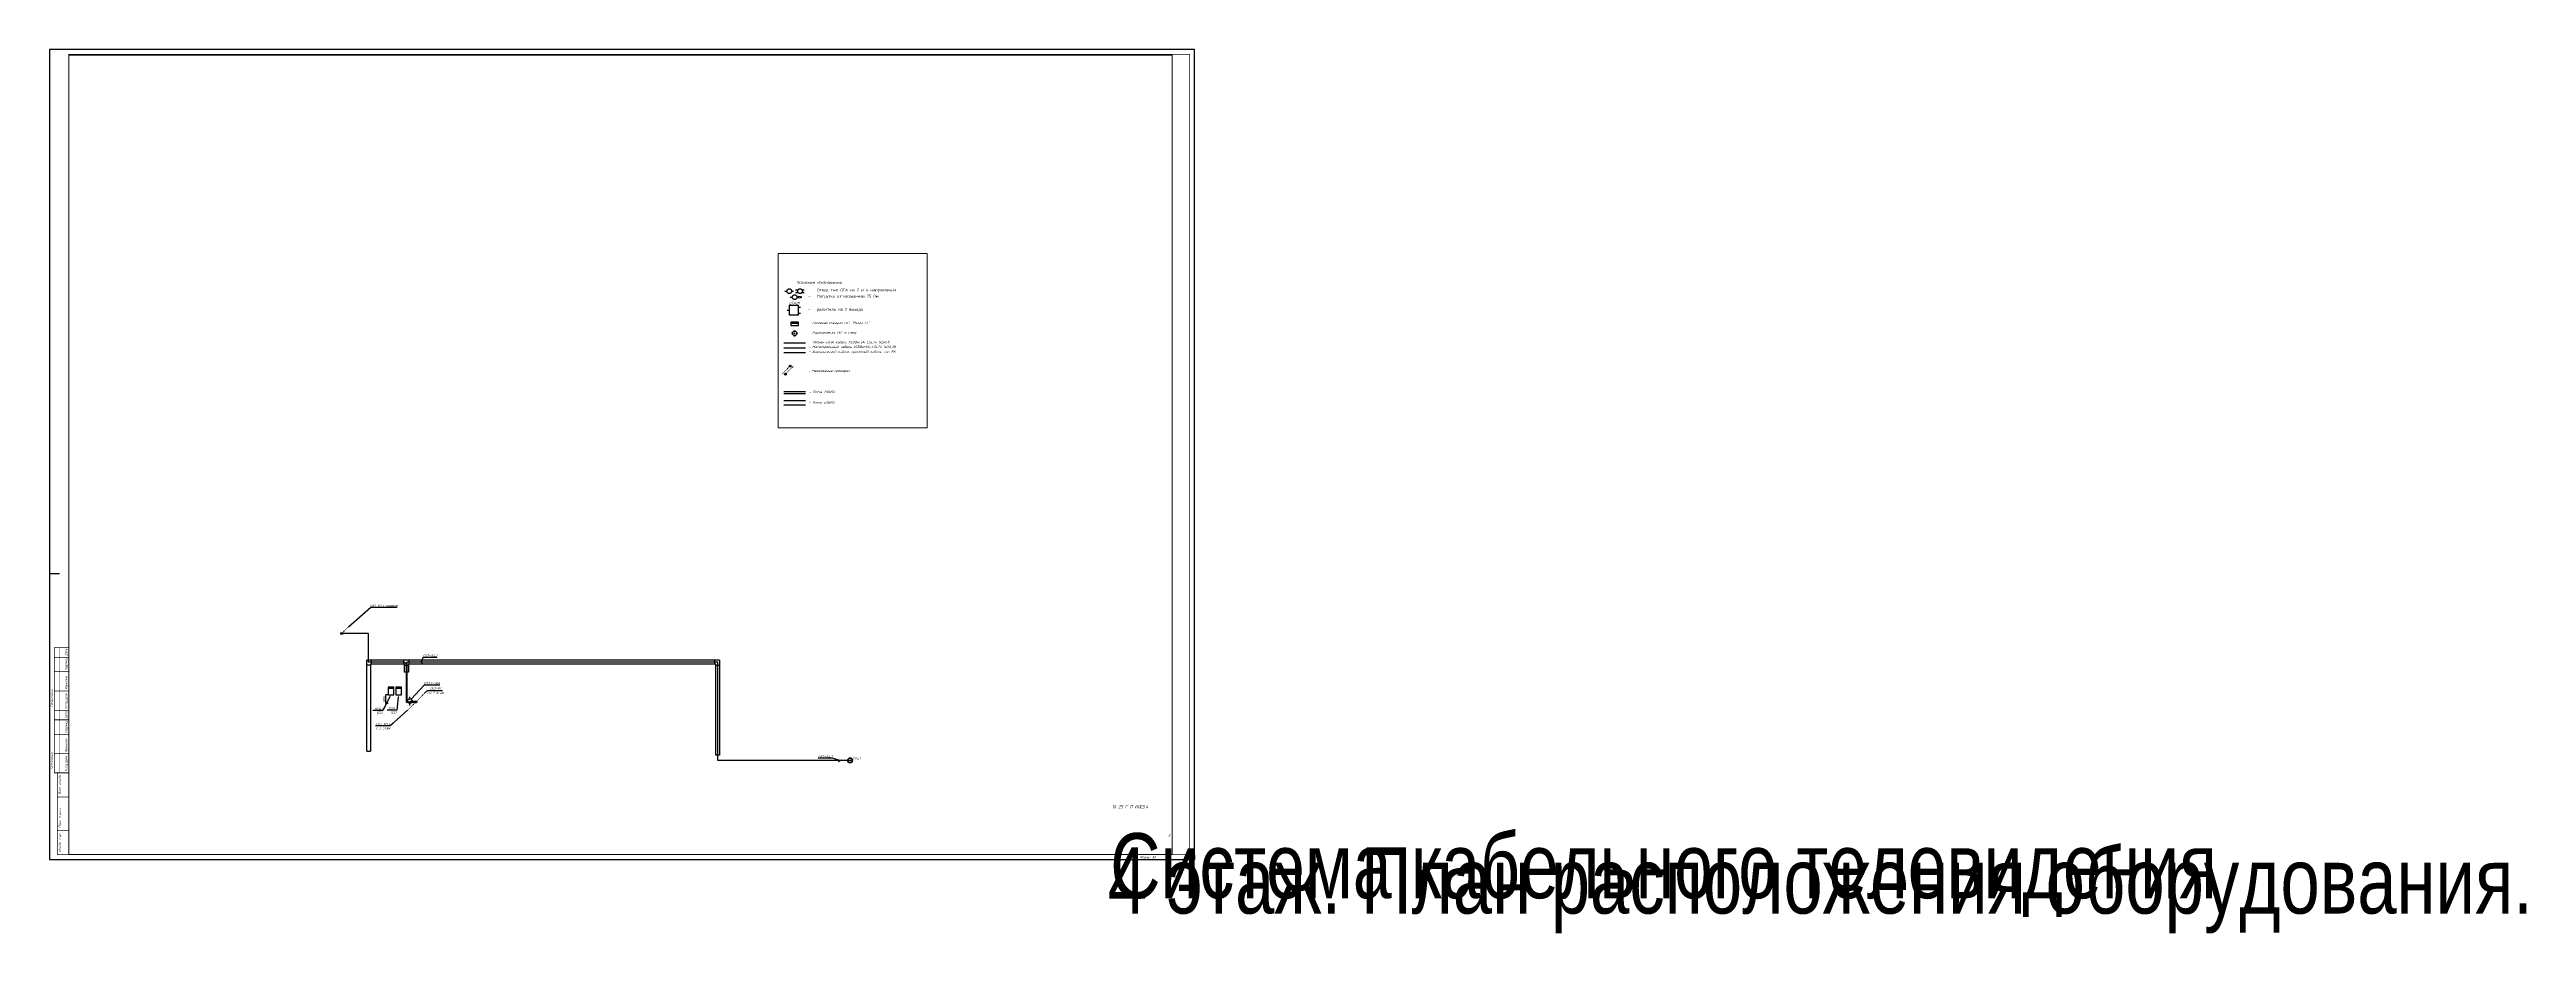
# Paper-space layout '8. 4 этаж' of a CAD drawing. Header units: millimetres. Extents: x 0 to 2573, y -77 to 841.
# The model-space entities are those that its viewports show. They can reach past a viewport. Long polylines and large blocks are cut down to what shows.
import ezdxf
from ezdxf import colors
from ezdxf.entities.mleader import LeaderData, LeaderLine
from ezdxf.enums import TextEntityAlignment as Align
from ezdxf.math import Vec2, Vec3

# ---------------------------------------------------------------- set-up
doc = ezdxf.new("R2018")
doc.units = ezdxf.units.MM
doc.set_wipeout_variables(frame=1)
doc.linetypes.add('$AUDIT_BAD_LTYPE2', pattern=[0, 0, 0])
doc.linetypes.add('HIDDEN2', pattern=[4.7625, 3.175, -1.5875])
doc.layers.get('Defpoints').update_dxf_attribs({"lineweight": 50, "true_color": 0xbeff1a})
for name, color, linetype in [('102 Рамка', 252, 'Continuous'), ('Text', 7, 'Continuous'), ('СКС_ТШ', 7, 'Continuous'), ('СОУЭ_Оборуд.', 7, 'Continuous'), ('тх разм', 7, 'Continuous')]:
    doc.layers.add(name, color=color, linetype=linetype)
for name, color, linetype, lineweight in [('E-Скрыт-Стд-Выск', 8, 'HIDDEN2', 35), ('РФ_Каб.Абонентский', 3, 'Continuous', 30), ('РФ_Каб.Магистраль', 1, 'Continuous', 30), ('РФ_Каб.Распределтельный', 4, 'Continuous', 30), ('СС Текст', 7, 'Continuous', 25), ('СС_СКК_Лоток', 54, 'Continuous', 30), ('СС_Схема', 7, 'Continuous', 30), ('ТВ. Абонентская', 3, 'Continuous', 30), ('текст', 7, 'Continuous', 13), ('Текст Радио', 7, 'Continuous', 20), ('Часофикация', 250, 'Continuous', 20)]:
    doc.layers.add(name, color=color, linetype=linetype, lineweight=lineweight)
doc.styles.add('DEN', font='isocpeur.ttf', dxfattribs={"height": 300})
doc.styles.add('ISOCPEUR', font='isocpeui.ttf', dxfattribs={"height": 2.5})
doc.styles.get("Standard").update_dxf_attribs({"font": 'arial.ttf'})
doc.dimstyles.new('ISO-25', dxfattribs={"dimtxt": 2.5, "dimasz": 2.5, "dimexe": 1.25, "dimexo": 0.625, "dimtad": 1, "dimtxsty": 'Standard', "dimcen": 2.5, "dimadec": 0, "dimazin": 0, "dimtfac": 1, "dimtmove": 0, "dimatfit": 3, "dimfxl": 1, "dimarcsym": 0})

# ---------------------------------------------------------------- blocks, each defined once
blk = doc.blocks.new('*U285')
at = {"layer": '102 Рамка', "color": 0}
blk.add_lwpolyline([(1189, 841), (0, 841), (0, 0), (1189, 0)], close=True, dxfattribs=at)
at = {"layer": '102 Рамка', "color": 0, "const_width": 0.8}
for points in [[(1184, 5), (1184, 836), (20, 836), (20, 5)], [(5, 220), (20, 220), (20, 90), (5, 90)], [(8, 5), (20, 5), (20, 90), (8, 90)]]:
    blk.add_lwpolyline(points, close=True, dxfattribs=at)
at = {"layer": '102 Рамка', "color": 0}
for points in [[(0, 297), (10.4, 297)], [(1189, 5), (1189, 0)]]:
    blk.add_lwpolyline(points, dxfattribs=at)
for points, const_width in [([(5, 210), (20, 210)], 0.8), ([(10, 90), (10, 220)], 0.05), ([(15, 90), (15, 220)], 0.05), ([(5, 195), (20, 195)], 0.8), ([(5, 175), (20, 175)], 0.8), ([(5, 155), (20, 155)], 0.8), ([(5, 145), (20, 145)], 0.8), ([(5, 130), (20, 130)], 0.8), ([(5, 110), (20, 110)], 0.8), ([(13, 90), (13, 5)], 0.05), ([(8, 65), (20, 65)], 0.8), ([(8, 30), (20, 30)], 0.8)]:
    blk.add_lwpolyline(points, dxfattribs=dict(at, const_width=const_width))
at = {"color": 7, "style": 'ISOCPEUR', "oblique": 10, "width": 0.8}
for tag, height, p in [('ИМЯ-ПРОЕКТА', 3.5, (1122, 54.9)), ('НОМЕР-ЛИСТА', 2.5, (1162.6, 25))]:
    blk.add_attdef(tag, text='', height=height, dxfattribs=at).set_placement(p, align=Align.MIDDLE_CENTER)
at = {"color": 7, "lineweight": 30, "oblique": 10, "width": 0.8, "flags": 104}
for tag, p in [('РАЗДЕЛ-ПРОЕКТА', (1101.6, 27.4)), ('НАИМЕНОВАНИЕ-ЧЕРТЕЖА', (1099, 12.5))]:
    blk.add_attdef(tag, text='', height=2.5, dxfattribs=at).set_placement(p, align=Align.MIDDLE_CENTER)
at = {"layer": '102 Рамка', "color": 7, "style": 'ISOCPEUR', "width": 0.8}
for s, p in [('Дата', (17.2, 211.5)), ('Подпись', (17.2, 196.5)), ('Фамилия', (17.2, 176.5)), ('Согласовано', (2.5, 158.5)), ('N.отд.долж.', (17.2, 156.5)), ('Дата', (17.2, 146.5)), ('Подпись', (17.2, 131.5)), ('Согласовано', (2.5, 93.5)), ('Фамилия', (17.2, 111.5)), ('N.отд.долж.', (17.2, 91.5)), ('Взам. инв.No.', (10.5, 68)), ('Подп. и дата', (10.5, 33)), ('Инв.No. подп.', (10.5, 8))]:
    blk.add_text(s, height=2.5, rotation=90, dxfattribs=at).set_placement(p, align=Align.MIDDLE_LEFT)
blk.add_attdef('FORMATTEXT', text='', height=2.5, dxfattribs=at).set_placement((1132.5, 3.8), align=Align.TOP_LEFT)
blk = doc.blocks.new('*U274')
at = {"color": 0}
for points in [[(-0.7, -0.7, 0, 1.5, 0), (-2.8, -2.8, 2, 2, 0)], [(8.7, 8.7, 0, 1.5, 0), (6.6, 6.6, 2, 2, 0)]]:
    blk.add_lwpolyline(points, format="xyseb", dxfattribs=at)
at = {"color": 0, "const_width": 0.5}
for points in [[(0.7, 0.7), (6.6, 6.6)], [(-8.5, -8.5), (-2.8, -2.8)]]:
    blk.add_lwpolyline(points, dxfattribs=at)
at = {"color": 0}
for radius in [1, 0.5]:
    blk.add_circle((0, 0), radius, dxfattribs=at)
blk = doc.blocks.new('Лоток 4 этаж')
at = {"layer": 'СС_СКК_Лоток', "color": 0}
for p, q in [((738958, -120752), (738958, -111307)), ((775607, -111307), (738958, -111307)), ((739358, -111803), (738958, -111803)), ((742896, -111707), (739358, -111707)), ((739358, -111707), (739358, -120752)), ((739439, -111707), (739439, -111307)), ((742814, -111707), (742814, -111307)), ((742896, -112550), (742896, -111707)), ((742896, -111817), (743296, -111817)), ((743296, -112550), (742896, -112550)), ((775207, -111707), (743296, -111707)), ((743296, -111707), (743296, -112550)), ((743373, -111707), (743373, -111307)), ((775123, -111707), (775123, -111307)), ((775207, -121156), (775207, -111707)), ((775207, -111802), (775607, -111802)), ((775607, -111307), (775607, -121156)), ((738958, -120752), (739358, -120752)), ((775607, -121156), (775207, -121156))]:
    blk.add_line(p, q, dxfattribs=at)
blk = doc.blocks.new('*U271')
at = {"color": 0}
blk.add_lwpolyline([(-0.7, -0.7, 0, 1.5, 0), (-2.8, -2.8, 2, 2, 0)], format="xyseb", dxfattribs=at)
at = {"color": 0, "const_width": 0.5}
blk.add_lwpolyline([(-8.5, -8.5), (-2.8, -2.8)], dxfattribs=at)
at = {"color": 0}
for radius in [1, 0.5]:
    blk.add_circle((0, 0), radius, dxfattribs=at)
blk = doc.blocks.new('*U270')
at = {"color": 0, "const_width": 0.5}
blk.add_lwpolyline([(0.7, 0.7), (6.6, 6.6)], dxfattribs=at)
at = {"color": 0}
blk.add_lwpolyline([(8.7, 8.7, 0, 1.5, 0), (6.6, 6.6, 2, 2, 0)], format="xyseb", dxfattribs=at)
for radius in [1, 0.5]:
    blk.add_circle((0, 0), radius, dxfattribs=at)
blk = doc.blocks.new('*U167')
at = {"color": 0, "lineweight": 30}
blk.add_lwpolyline([(300, 0), (300, 800), (-300, 800), (-300, 0)], close=True, dxfattribs=at)
blk.add_lwpolyline([(300, 650), (-300, 650)], dxfattribs=at)
blk = doc.blocks.new('*D166')
at = {"layer": 'Defpoints', "color": 0, "transparency": 16777216}
for p in [(741185, -114889), (740912, -115789), (741185, -115789)]:
    blk.add_point(p, dxfattribs=at)
at = {"layer": 'тх разм', "color": 0, "lineweight": -2, "transparency": 16777216}
for p, q in [((741184, -114889), (740911, -114889)), ((741184, -115789), (740911, -115789))]:
    blk.add_line(p, q, dxfattribs=at)
at = {"layer": 'тх разм', "color": 0, "transparency": 16777216}
blk.add_line((740912, -114914), (740912, -115764), dxfattribs=at)
for points in [[(740908, -114914), (740916, -114914), (740912, -114889)], [(740908, -115764), (740916, -115764), (740912, -115789)]]:
    blk.add_solid(points, dxfattribs=at)
at = {"layer": 'тх разм', "color": 0, "transparency": 16777216, "insert": (740784, -115339), "char_height": 250, "attachment_point": 5, "rotation": 90}
blk.add_mtext('900', dxfattribs=at)
blk = doc.blocks.new('*U277')
blk.add_lwpolyline([(0.7, 0.7, 0, 1.5, 0), (2.8, 2.8, 2, 2, 0)], format="xyseb")
at = {"const_width": 0.5}
blk.add_lwpolyline([(2.8, 2.8), (7.1, 7.1)], dxfattribs=at)
at = {"color": 0}
for radius in [1, 0.5]:
    blk.add_circle((0, 0), radius, dxfattribs=at)
blk = doc.blocks.new('*U275')
at = {"color": 0, "lineweight": 30}
blk.add_lwpolyline([(800, 0), (800, 350), (0, 350), (0, 0)], close=True, dxfattribs=at)
blk.add_lwpolyline([(800, 200), (0, 200)], dxfattribs=at)
blk = doc.blocks.new('_None')
blk = doc.blocks.new('_Oblique')
at = {"color": 0, "linetype": 'ByBlock', "lineweight": -2}
blk.add_line((-0.5, -0.5), (0.5, 0.5), dxfattribs=at)
blk = doc.blocks.new('A$C13B90458')
at = {"lineweight": 40}
for radius in [200, 18.8]:
    blk.add_circle((0, 0), radius, dxfattribs=at)
blk = doc.blocks.new('*U292')
at = {"color": 0, "lineweight": 30}
for p, q in [((0, 250), (0, 450)), ((0, -450), (0, -250))]:
    blk.add_line(p, q, dxfattribs=at)
at = {"color": 0, "linetype": '$AUDIT_BAD_LTYPE2', "lineweight": 30}
blk.add_circle((0, 0), 250, dxfattribs=at)
blk = doc.blocks.new('*U290')
for p, q in [((-2.3, 5), (0, 5)), ((0, 0), (0, 10.1)), ((0, 10.1), (9, 10.1)), ((9, 0), (0, 0)), ((9, 10.1), (9, 0)), ((9, 8.3), (11.3, 8.3)), ((9, 1.8), (11.3, 1.8))]:
    blk.add_line(p, q)
at = {"style": 'ISOCPEUR'}
blk.add_attdef('НАЗВАНИЕ', (-0.6, 11.2), '', height=2.5, dxfattribs=at)
blk = doc.blocks.new('*U291')
at = {"color": 0, "lineweight": 30}
for p, q in [((-150, 200), (-150, 450)), ((150, 200), (150, 450)), ((-150, -450), (-150, -200)), ((150, -450), (150, -200))]:
    blk.add_line(p, q, dxfattribs=at)
at = {"color": 0, "linetype": '$AUDIT_BAD_LTYPE2', "lineweight": 30}
blk.add_circle((0, 0), 250, dxfattribs=at)
blk = doc.blocks.new('Нагр 75 Ом')
for points in [[(2.5, 0), (3.5, 0)], [(3.5, 0.75), (3.5, -0.75)]]:
    blk.add_lwpolyline(points)
at = {"layer": 'Часофикация'}
blk.add_lwpolyline([(2.5, 0.75), (0, 0.75), (0, -0.75), (2.5, -0.75)], close=True, dxfattribs=at)

msp = doc.modelspace()

# ---------------------------------------------------------------- linework, layer by layer
at = {"layer": 'E-Скрыт-Стд-Выск'}
msp.add_lwpolyline([(743096.1, -111816.7), (743095.7, -115639.1), (744045.2, -115639.1)], dxfattribs=at)
at = {"layer": 'РФ_Каб.Абонентский'}
msp.add_lwpolyline([(789254.8, -121717.7), (775407.2, -121717.7), (775407.2, -111507.5), (743120.7, -111507.5), (743120.7, -115543.7), (743259.9, -115543.7)], dxfattribs=at)
at = {"layer": 'РФ_Каб.Распределтельный'}
msp.add_lwpolyline([(744045.2, -115639.1), (743070.7, -115639.1), (743070.7, -111662.1), (742813.8, -111507.5), (739157.5, -111507.5), (739157.5, -108535.7), (736300.2, -108535.7)], dxfattribs=at)
at = {"layer": 'СС_СКК_Лоток'}
msp.add_line((747804.1, -111707.5), (743296.1, -111707.5), dxfattribs=at)

# ---------------------------------------------------------------- block references
at = {"layer": 'СКС_ТШ', "color": 251, "lineweight": 30, "true_color": 0x636466}
for p in [(741484.7, -114894.2), (742284.7, -114894.2)]:
    msp.add_blockref('*U167', p, dxfattribs=at)
at = {"layer": 'СС Текст', "color": 3}
msp.add_blockref('*U292', (743441.8, -115543.1), dxfattribs=at)
at = {"layer": 'СС_СКК_Лоток', "xscale": 100, "yscale": 100, "zscale": 100}
for name, p in [('*U277', (736355.3, -108535.7)), ('*U274', (744045.2, -115639.1))]:
    msp.add_blockref(name, p, dxfattribs=at)
at = {"layer": 'СС_СКК_Лоток'}
msp.add_blockref('Лоток 4 этаж', (0, 0), dxfattribs=at)
at = {"layer": 'ТВ. Абонентская', "lineweight": 30, "ltscale": 5, "xscale": 1.2, "yscale": 1.2, "zscale": 1.2}
msp.add_blockref('A$C13B90458', (789153.4, -121705.7), dxfattribs=at)

# ---------------------------------------------------------------- texts
at = {"layer": 'СОУЭ_Оборуд.', "insert": (789814.5, -121522.2), "char_height": 250, "width": 594.035, "attachment_point": 5, "style": 'ISOCPEUR'}
msp.add_mtext('TV4.1', dxfattribs=at)

# ---------------------------------------------------------------- dimensions: what is measured, and where the dimension line sits
at = {"layer": 'тх разм'}
dim = msp.add_linear_dim(base=(740911.8, -115788.8), p1=(741184.7, -114889.2), p2=(741184.6, -115788.8), angle=90, dimstyle='ISO-25', override={"dimtxt": 250, "dimasz": 25, "dimdec": 0, "dimzin": 12, "dimlwd": 65535}, dxfattribs=at)
dim.commit()
dim.dimension.update_dxf_attribs({"geometry": '*D166', "text_midpoint": (740911.8, -115339), "dimtype": 160})

# ---------------------------------------------------------------- leaders
at = {"layer": 'Text', "lineweight": 0}
ml = msp.add_multileader_mtext('Standard', dxfattribs=at)
ml.set_content('{\\C256;Антенна DiSat UE01R  ориентирована на телебашню Останкино}', color=7, style='ISOCPEUR')
ml.set_leader_properties(color=256)
ml.build(insert=Vec2(0, 0))
ml.multileader.update_dxf_attribs({"has_dogleg": 0, "text_left_attachment_type": 6, "text_right_attachment_type": 6, "dogleg_length": 0.1, "arrow_head_size": 0, "scale": 100})
ctx = ml.context
ctx.base_point, ctx.scale, ctx.char_height, ctx.arrow_head_size, ctx.landing_gap_size, ctx.plane_origin = Vec3(1022360.9, -112048.2), 100, 250, 0, 50, Vec3(1023998.6, -112166.2)
ctx.left_attachment, ctx.right_attachment, ctx.text_align_type = 6, 6, 2
notes = []
notes.append((ctx, [(1, (1, 1, 0), (1025219.4, -112048.2), (-1, 0), 10, [(0, [(1027314.7, -109713.1)], 0, [])])]))
ctx.mtext.insert, ctx.mtext.width, ctx.mtext.alignment, ctx.mtext.flow_direction = Vec3(1024822.4, -111748.2), 2836.987, 3, 5
ml = msp.add_multileader_mtext('Standard', dxfattribs=at)
ml.set_content('{\\C256;СКТ-P1 на 4 эт.\\PСКТ-P2 на 4 эт.}', color=7, style='ISOCPEUR')
ml.set_leader_properties(color=256)
ml.build(insert=Vec2(0, 0))
ml.multileader.update_dxf_attribs({"has_dogleg": 0, "text_left_attachment_type": 6, "text_right_attachment_type": 6, "dogleg_length": 0.1, "arrow_head_size": 0, "scale": 100})
ctx = ml.context
ctx.base_point, ctx.scale, ctx.char_height, ctx.arrow_head_size, ctx.landing_gap_size, ctx.plane_origin = Vec3(1022994.8, -110094), 100, 250, 0, 50, Vec3(1021207.9, -111497.9)
ctx.left_attachment, ctx.right_attachment, ctx.text_align_type = 6, 6, 2
notes.append((ctx, [(1, (1, 1, 0), (1025807.7, -110094), (-1, 0), 10, [(0, [(1026572.7, -109449.4)], 0, [])])]))
ctx.mtext.insert, ctx.mtext.width, ctx.mtext.alignment, ctx.mtext.flow_direction = Vec3(1025747.7, -109794), 2836.987, 3, 5
at = {"layer": 'СС Текст', "color": 7, "lineweight": 0}
ml = msp.add_multileader_mtext('Standard', dxfattribs=at)
ml.set_content('{\\C256;СКТ-А4.1}', color=7, style='ISOCPEUR')
ml.set_leader_properties()
ml.set_arrow_properties(name='OBLIQUE')
ml.build(insert=Vec2(0, 0))
ml.multileader.update_dxf_attribs({"has_dogleg": 0, "text_left_attachment_type": 6, "text_right_attachment_type": 6, "dogleg_length": 100, "arrow_head_size": 250})
ctx = ml.context
ctx.base_point, ctx.char_height, ctx.arrow_head_size, ctx.landing_gap_size, ctx.plane_origin = Vec3(744822.9, -110988.7), 250, 250, 0, Vec3(757590, -114556.3)
ctx.left_attachment, ctx.right_attachment, ctx.text_align_type = 6, 6, 1
notes.append((ctx, [(1, (1, 1, 0), (744722.9, -110988.7), (1, 0), 100, [(0, [(744645.9, -111507.5)], 0, [])])]))
ctx.mtext.insert, ctx.mtext.width, ctx.mtext.alignment, ctx.mtext.flow_direction = Vec3(745551.2, -110688.7), 1991.197, 2, 5
ml = msp.add_multileader_mtext('Standard', dxfattribs=at)
ml.set_content('{\\C256;СКТ-А4.1}', color=7, style='ISOCPEUR')
ml.set_leader_properties()
ml.set_arrow_properties(name='OBLIQUE')
ml.build(insert=Vec2(0, 0))
ml.multileader.update_dxf_attribs({"has_dogleg": 0, "text_left_attachment_type": 6, "text_right_attachment_type": 6, "dogleg_length": 100, "arrow_head_size": 250})
ctx = ml.context
ctx.base_point, ctx.char_height, ctx.arrow_head_size, ctx.landing_gap_size, ctx.plane_origin = Vec3(785858.8, -121473.7), 250, 250, 0, Vec3(798556.6, -124856.8)
ctx.left_attachment, ctx.right_attachment, ctx.text_align_type = 6, 6, 1
notes.append((ctx, [(0, (1, 1, 0), (787415.4, -121473.7), (-1, 0), 100, [(0, [(788102.1, -121717.7)], 0, [])])]))
ctx.mtext.insert, ctx.mtext.width, ctx.mtext.alignment, ctx.mtext.flow_direction = Vec3(786587.1, -121173.7), 1991.197, 2, 5
at = {"layer": 'СС_СКК_Лоток', "color": 8, "lineweight": 0}
ml = msp.add_multileader_mtext('Standard', dxfattribs=at)
ml.set_content('ТШ4.1\\P (СБ)', color=7, style='ISOCPEUR')
ml.set_leader_properties()
ml.build(insert=Vec2(0, 0))
ml.multileader.update_dxf_attribs({"has_dogleg": 0, "text_left_attachment_type": 6, "text_right_attachment_type": 6, "dogleg_length": 100, "arrow_head_size": 250})
ctx = ml.context
ctx.base_point, ctx.char_height, ctx.arrow_head_size, ctx.landing_gap_size, ctx.plane_origin = Vec3(739755.4, -116519), 250, 250, 0, Vec3(747950.3, -118859.5)
ctx.left_attachment, ctx.right_attachment, ctx.text_align_type = 6, 6, 1
notes.append((ctx, [(0, (1, 1, 0), (740720.4, -116519), (-1, 0), 100, [(0, [(741459.7, -114889.2)], 0, [])])]))
ctx.mtext.insert, ctx.mtext.width, ctx.mtext.alignment, ctx.mtext.flow_direction = Vec3(740187.9, -116219), 1520.837, 2, 5
ml = msp.add_multileader_mtext('Standard', dxfattribs=at)
ml.set_content('ТШ4.1\\P (СС)', color=7, style='ISOCPEUR')
ml.set_leader_properties()
ml.build(insert=Vec2(0, 0))
ml.multileader.update_dxf_attribs({"has_dogleg": 0, "text_left_attachment_type": 6, "text_right_attachment_type": 6, "dogleg_length": 100, "arrow_head_size": 250})
ctx = ml.context
ctx.base_point, ctx.char_height, ctx.arrow_head_size, ctx.landing_gap_size, ctx.plane_origin = Vec3(741234.6, -116474.3), 250, 250, 0, Vec3(749258.6, -119371.5)
ctx.left_attachment, ctx.right_attachment, ctx.text_align_type = 6, 6, 1
notes.append((ctx, [(0, (1, 1, 0), (742199.5, -116474.3), (-1, 0), 100, [(0, [(742259.7, -114889.2)], 0, [])])]))
ctx.mtext.insert, ctx.mtext.width, ctx.mtext.alignment, ctx.mtext.flow_direction = Vec3(741667.1, -116174.3), 1520.837, 2, 5
at = {"layer": 'СС_СКК_Лоток', "color": 7, "lineweight": 0}
ml = msp.add_multileader_mtext('Standard', dxfattribs=at)
ml.set_content('СКТ-P1\\Pна 1 этаж', color=7, style='ISOCPEUR')
ml.set_leader_properties()
ml.set_arrow_properties(name='NONE')
ml.build(insert=Vec2(0, 0))
ml.multileader.update_dxf_attribs({"has_dogleg": 0, "text_left_attachment_type": 6, "text_right_attachment_type": 6, "dogleg_length": 100, "arrow_head_size": 250})
ctx = ml.context
ctx.base_point, ctx.char_height, ctx.arrow_head_size, ctx.landing_gap_size, ctx.plane_origin = Vec3(745266.2, -114429.2), 250, 250, 0, Vec3(752930.6, -115992.2)
ctx.left_attachment, ctx.right_attachment, ctx.text_align_type = 6, 6, 1
notes.append((ctx, [(1, (1, 1, 0), (745166.2, -114429.2), (1, 0), 100, [(0, [(744915.9, -114768.4)], 0, [])])]))
ctx.mtext.insert, ctx.mtext.width, ctx.mtext.alignment, ctx.mtext.flow_direction = Vec3(746101.4, -114129.2), 1991.197, 2, 5
for ctx, leaders in notes:
    for number, flags, end, landing, length, lines in leaders:
        leader = LeaderData()
        leader.index, (leader.has_last_leader_line, leader.has_dogleg_vector, leader.attachment_direction) = number, flags
        leader.last_leader_point, leader.dogleg_vector, leader.dogleg_length = Vec3(end), Vec3(landing), length
        for number, points, colour, breaks in lines:
            line = LeaderLine()
            line.index, line.vertices, line.color, line.breaks = number, Vec3.list(points), colors.encode_raw_color(colour), breaks
            leader.lines.append(line)
        ctx.leaders.append(leader)

# ---------------------------------------------------------------- wipeouts: each hides what was drawn before it
msp.add_wipeout([(53452.5, -92948.6), (54121.6, -117034.3), (81423.1, -116949.1), (81187.8, -92144)]).dxf.layer = 'Текст Радио'

# ---------------------------------------------------------------- next in the draw order: linework, layer by layer
at = {"layer": 'СС_Схема', "color": 3}
msp.add_line((63752.5, -106720.7), (65991.3, -106720.7), dxfattribs=at)
at = {"layer": 'СС_Схема', "color": 1}
msp.add_line((63752.5, -107220.7), (65991.3, -107220.7), dxfattribs=at)
at = {"layer": 'СС_Схема', "color": 4}
msp.add_line((63752.5, -107720.7), (65991.3, -107720.7), dxfattribs=at)
at = {"layer": 'СС_Схема', "color": 67, "true_color": 0x727430}
for p, q in [((65991.3, -111780.3), (63752.5, -111780.3)), ((63752.5, -111980.3), (65991.3, -111980.3)), ((65991.3, -112726.5), (63752.5, -112726.5)), ((63752.5, -113126.5), (65991.3, -113126.5))]:
    msp.add_line(p, q, dxfattribs=at)

# ---------------------------------------------------------------- next in the draw order: block references
at = {"layer": 'СС Текст', "color": 3, "rotation": 270}
for name, p in [('*U292', (64317.6, -101337.3)), ('*U292', (64871.9, -101965.1)), ('*U291', (65426.3, -101337.3))]:
    msp.add_blockref(name, p, dxfattribs=at)
at = {"layer": 'СС_Схема', "xscale": 100, "yscale": 100, "zscale": 100}
msp.add_blockref('*U290', (64338.7, -103816.8), dxfattribs=at).add_auto_attribs({'НАЗВАНИЕ': 'ДТА2Н'})
at = {"layer": 'СС_Схема', "color": 5, "lineweight": 30}
msp.add_blockref('*U275', (64471.9, -104895.7), dxfattribs=at)
at = {"layer": 'СС_Схема', "color": 67, "true_color": 0x727430, "xscale": 100, "yscale": 100, "zscale": 100}
for name, p in [('*U271', (64393.1, -109111.7)), ('*U270', (63919, -109955.7))]:
    msp.add_blockref(name, p, dxfattribs=at)
at = {"layer": 'ТВ. Абонентская', "lineweight": 30, "ltscale": 5, "xscale": 1.2, "yscale": 1.2, "zscale": 1.2}
msp.add_blockref('A$C13B90458', (64871.9, -105720.7), dxfattribs=at)
at = {"layer": 'Текст Радио', "xscale": 100, "yscale": 100, "zscale": 100}
msp.add_blockref('Нагр 75 Ом', (65221.9, -101965.1), dxfattribs=at)

# ---------------------------------------------------------------- next in the draw order: texts
at = {"layer": 'СС_Схема', "ltscale": 100, "char_height": 250, "attachment_point": 5, "style": 'ISOCPEUR'}
for s, width, insert in [('\\pxql;- Головная станция СКТ "Мини ГС"', 11139.526, (71907.5, -104654.2)), ('\\pxql;- Радиорозетка СКТ в стену', 11139.526, (71907.5, -105654.2)), ('\\pxql;- Абонентский кабель КСВВнг(А)-LSLTx 1х2х0,8', 11139.526, (71907.5, -106654.2)), ('\\pxql;- Магистральный кабель КСВВнг(А)-LSLTx 1х2х1,38', 11139.526, (71907.5, -107154.2)), ('\\pxql;- Коаксиальный кабель приёмный кабель тип РК', 11139.526, (71907.5, -107654.2)), ('\\pxql;- Межэтажные проходки', 7258.592, (69923, -109643.6)), ('- {\\C7;Лоток 400х50} ', 2852.05, (67689.3, -112910.6)), ('- {\\C7;Лоток 200х50\\P\\pxql;} ', 2852.05, (67697.2, -112013.3))]:
    msp.add_mtext_dynamic_manual_height_columns(s, width=width, gutter_width=12.5, heights=[0], dxfattribs=dict(at, insert=insert))
at = {"layer": 'текст', "color": 7, "char_height": 300, "width": 13430.631, "attachment_point": 1, "style": 'DEN'}
for s, insert in [('\\pxi-3,l5,sm1.5,t5;Условные обозначения', (64546.5, -100280.2)), ('\\pxi-3,l5,sm1.5,t5;-^IОтвод тип ОТА на 2 и 4 направления', (65696.4, -101071.8)), ('\\pxi-3,l5,sm1.5,t5;-^IНагрузка согласованная 75 Ом', (65696.4, -101699.6)), ('\\pxi-3,l5,sm1.5,t5;-^Iделитель на 2 выхода', (65696.4, -103073.4))]:
    msp.add_mtext(s, dxfattribs=dict(at, insert=insert))

# ---------------------------------------------------------------- next in the draw order: leaders
at = {"layer": 'СС_СКК_Лоток', "color": 7, "lineweight": 0}
ml = msp.add_multileader_mtext('Standard', dxfattribs=at)
ml.set_content('СКТ-M1.4\\Pс 3 этаж', color=7, style='ISOCPEUR')
ml.set_leader_properties()
ml.set_arrow_properties(name='NONE')
ml.build(insert=Vec2(0, 0))
ml.multileader.update_dxf_attribs({"has_dogleg": 0, "text_left_attachment_type": 6, "text_right_attachment_type": 6, "dogleg_length": 100, "arrow_head_size": 250})
ctx = ml.context
ctx.base_point, ctx.char_height, ctx.arrow_head_size, ctx.landing_gap_size, ctx.plane_origin = Vec3(739920.5, -118106.9), 250, 250, 0, Vec3(749328.8, -119862.4)
ctx.left_attachment, ctx.right_attachment, ctx.text_align_type = 6, 6, 1
notes = []
notes.append((ctx, [(0, (1, 1, 0), (741501.2, -118106.9), (-1, 0), 100, [(0, [(743195.2, -116489.1)], 0, [])])]))
ctx.mtext.insert, ctx.mtext.width, ctx.mtext.alignment, ctx.mtext.flow_direction = Vec3(740660.9, -117806.9), 1991.197, 2, 5
ctx.mtext.has_bg_fill, ctx.mtext.bg_color, ctx.mtext.bg_scale_factor, ctx.mtext.bg_transparency, ctx.mtext.use_window_bg_color = 1, -1027028792, 1.5, 0, 1
at = {"layer": 'Текст Радио', "color": 7, "lineweight": 0}
ml = msp.add_multileader_mtext('Standard', dxfattribs=at)
ml.set_content('{\\C256;СКТ-P1} с кровли', color=7, style='ISOCPEUR')
ml.set_leader_properties()
ml.set_arrow_properties(name='NONE')
ml.build(insert=Vec2(0, 0))
ml.multileader.update_dxf_attribs({"has_dogleg": 0, "text_left_attachment_type": 6, "text_right_attachment_type": 6, "dogleg_length": 100, "arrow_head_size": 250})
ctx = ml.context
ctx.base_point, ctx.char_height, ctx.arrow_head_size, ctx.landing_gap_size, ctx.plane_origin = Vec3(739389, -105809.4), 250, 250, 0, Vec3(749343.6, -107746.3)
ctx.left_attachment, ctx.right_attachment, ctx.text_align_type = 6, 6, 1
notes.append((ctx, [(1, (1, 1, 0), (739289, -105809.4), (1, 0), 100, [(0, [(737062.4, -107828.6)], 0, [])])]))
ctx.mtext.insert, ctx.mtext.width, ctx.mtext.alignment, ctx.mtext.flow_direction = Vec3(740747.3, -105484.4), 3045.234, 2, 5
ctx.mtext.has_bg_fill, ctx.mtext.bg_color, ctx.mtext.bg_scale_factor, ctx.mtext.bg_transparency, ctx.mtext.use_window_bg_color = 1, -1027028792, 1.5, 0, 1
for ctx, leaders in notes:
    for number, flags, end, landing, length, lines in leaders:
        leader = LeaderData()
        leader.index, (leader.has_last_leader_line, leader.has_dogleg_vector, leader.attachment_direction) = number, flags
        leader.last_leader_point, leader.dogleg_vector, leader.dogleg_length = Vec3(end), Vec3(landing), length
        for number, points, colour, breaks in lines:
            line = LeaderLine()
            line.index, line.vertices, line.color, line.breaks = number, Vec3.list(points), colors.encode_raw_color(colour), breaks
            leader.lines.append(line)
        ctx.leaders.append(leader)

# ---------------------------------------------------------------- next in the draw order: linework, layer by layer
at = {"layer": 'РФ_Каб.Магистраль'}
msp.add_lwpolyline([(743441.8, -115543.1), (744045.2, -115539.1)], dxfattribs=at)

# ---------------------------------------------------------------- next in the draw order: leaders
at = {"layer": 'СС_СКК_Лоток', "color": 7, "lineweight": 0}
ml = msp.add_multileader_mtext('Standard', dxfattribs=at)
ml.set_content('ОТА2-18Н', color=7, style='ISOCPEUR')
ml.set_leader_properties()
ml.set_arrow_properties(name='NONE')
ml.build(insert=Vec2(0, 0))
ml.multileader.update_dxf_attribs({"has_dogleg": 0, "text_left_attachment_type": 6, "text_right_attachment_type": 6, "dogleg_length": 100, "arrow_head_size": 250})
ctx = ml.context
ctx.base_point, ctx.char_height, ctx.arrow_head_size, ctx.landing_gap_size, ctx.plane_origin = Vec3(744948.6, -113864.9), 250, 250, 0, Vec3(750795.2, -116995.1)
ctx.left_attachment, ctx.right_attachment, ctx.text_align_type = 6, 6, 1
notes = []
notes.append((ctx, [(1, (1, 1, 0), (744848.6, -113864.9), (1, 0), 100, [(0, [(743584.3, -115337.7)], 0, [])])]))
ctx.mtext.insert, ctx.mtext.width, ctx.mtext.alignment, ctx.mtext.flow_direction = Vec3(745721.5, -113564.9), 1991.197, 2, 5
for ctx, leaders in notes:
    for number, flags, end, landing, length, lines in leaders:
        leader = LeaderData()
        leader.index, (leader.has_last_leader_line, leader.has_dogleg_vector, leader.attachment_direction) = number, flags
        leader.last_leader_point, leader.dogleg_vector, leader.dogleg_length = Vec3(end), Vec3(landing), length
        for number, points, colour, breaks in lines:
            line = LeaderLine()
            line.index, line.vertices, line.color, line.breaks = number, Vec3.list(points), colors.encode_raw_color(colour), breaks
            leader.lines.append(line)
        ctx.leaders.append(leader)

psp = doc.layouts.new('8. 4 этаж')

# ---------------------------------------------------------------- block references
at = {"color": 7, "lineweight": 30}
ref = psp.add_blockref('*U285', (0.1, 0), dxfattribs=at)
ref.add_attrib('FORMATTEXT', 'Формат А0', dxfattribs={"layer": '102 Рамка', "color": 7, "height": 2.5, "style": 'ISOCPEUR', "width": 0.8}).set_placement((1132.6, 3.8), align=Align.TOP_LEFT)
ref.add_attrib('НОМЕР-ЛИСТА', '8', dxfattribs={"color": 7, "height": 2.5, "style": 'ISOCPEUR', "oblique": 10, "width": 0.8}).set_placement((1162.6, 25), align=Align.MIDDLE_CENTER)
lines = psp.add_mtext('\\W0.8000;4 этаж. План расположения оборудования.', dxfattribs={"color": 7, "insert": (1099.1, 12.5), "char_height": 68.583, "attachment_point": 1})
ref.add_attrib('НАИМЕНОВАНИЕ-ЧЕРТЕЖА', '', (1099.1, 12.5), dxfattribs={"flags": 104}).embed_mtext(lines)
ref.add_attrib('ИМЯ-ПРОЕКТА', '16-25-Г-П-ИОС5.4', dxfattribs={"color": 7, "height": 3.5, "style": 'ISOCPEUR', "oblique": 10, "width": 0.8}).set_placement((1122.1, 54.9), align=Align.MIDDLE_CENTER)
lines = psp.add_mtext('\\W0.8000;Система кабельного телевидения', dxfattribs={"color": 7, "lineweight": 30, "insert": (1101.7, 27.4), "char_height": 67.629, "attachment_point": 1})
ref.add_attrib('РАЗДЕЛ-ПРОЕКТА', '', (1101.7, 27.4), dxfattribs={"flags": 104}).embed_mtext(lines)

# ---------------------------------------------------------------- viewports
at = {"layer": 'Defpoints'}
psp.add_viewport(center=(593, 420.3), size=(1145.8, 830.007), view_center_point=(765305.7, -89965.3), view_height=83000.751, dxfattribs=at)
psp.add_viewport(center=(834.2, 538.7), size=(155, 181.05), view_center_point=(70897.7, -106483.3), view_height=18104.93, status=3, dxfattribs=at)

doc.saveas('drawing.dxf')
